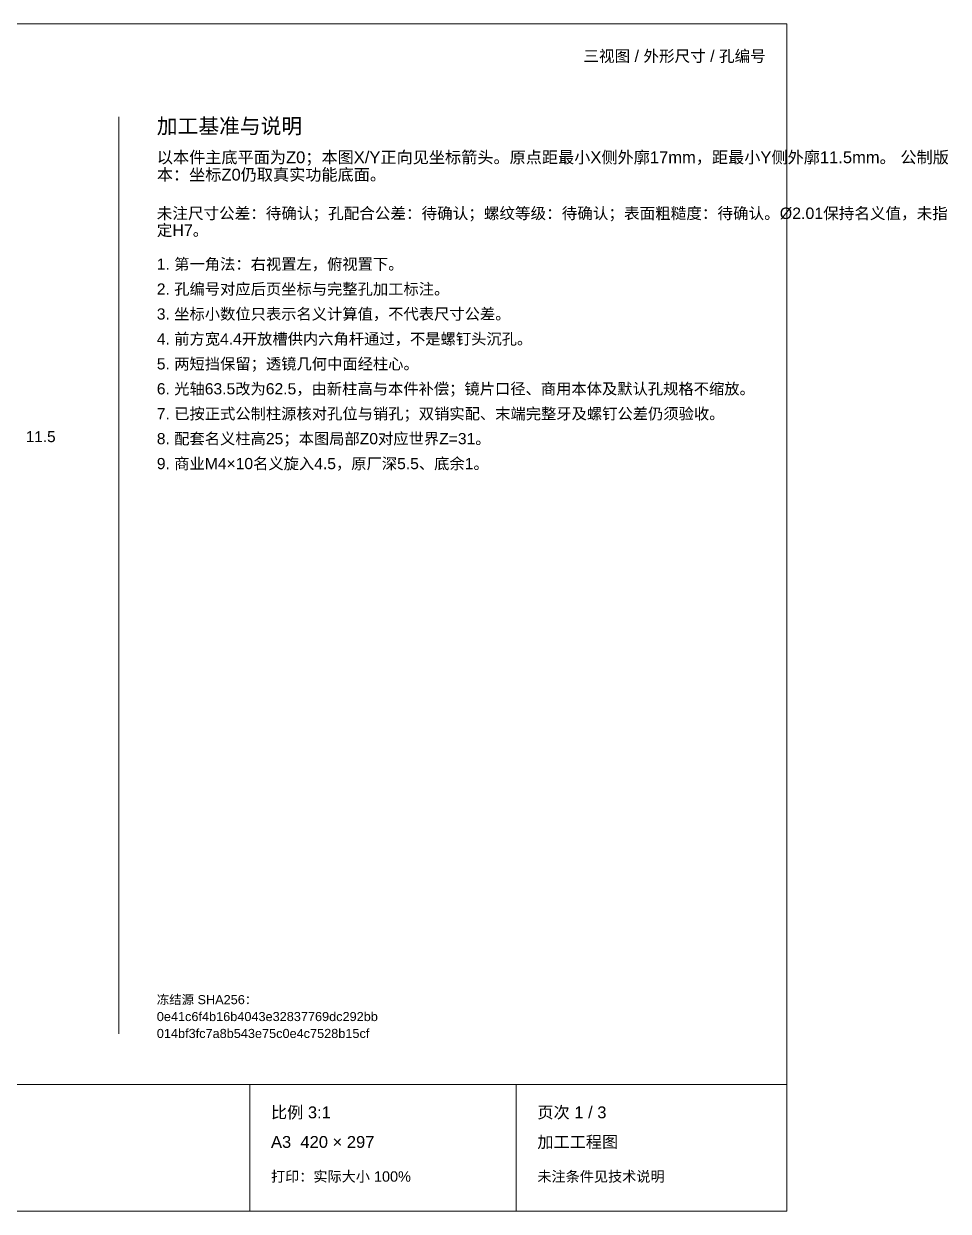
# Paper-space layout '01_三视图' of a CAD drawing. Header units: millimetres. Extents: x 8 to 450, y 8 to 289.
# Drawn here: x 231.5 to 450.2, y 8 to 289 of the extents above; entities that cross this region are included whole.
import ezdxf
from ezdxf.enums import TextEntityAlignment as Align

# ---------------------------------------------------------------- set-up
doc = ezdxf.new("R2010")
doc.units = ezdxf.units.MM
doc.layers.add('ANNOTATIONS', color=7, linetype='CONTINUOUS', lineweight=18)
doc.styles.add('CJK', font='Arial Unicode.ttf')

psp = doc.layouts.new('01_三视图')

# ---------------------------------------------------------------- linework, layer by layer
at = {"layer": 'ANNOTATIONS'}
for p, q in [((412, 289), (8, 289)), ((412, 8), (412, 289)), ((254, 50), (254, 267)), ((8, 38), (412, 38)), ((285, 8), (285, 38)), ((348, 8), (348, 38)), ((8, 8), (412, 8))]:
    psp.add_line(p, q, dxfattribs=at)

# ---------------------------------------------------------------- texts
at = {"layer": 'ANNOTATIONS', "style": 'CJK'}
psp.add_text('三视图 / 外形尺寸 / 孔编号', height=2.7, dxfattribs=at).set_placement((407, 280), align=Align.RIGHT)
for s, height, p in [('加工基准与说明', 3.6, (263, 263)), ('以本件主底平面为Z0；本图X/Y正向见坐标箭头。原点距最小X侧外廓17mm，距最小Y侧外廓11.5mm。 公制版', 2.8, (263, 256)), ('本：坐标Z0仍取真实功能底面。', 2.8, (263, 251.9)), ('未注尺寸公差：待确认；孔配合公差：待确认；螺纹等级：待确认；表面粗糙度：待确认。Ø2.01保持名义值，未指', 2.7, (263, 242.8)), ('定H7。', 2.7, (263, 238.8)), ('1. 第一角法：右视置左，俯视置下。', 2.65, (263, 230.8)), ('2. 孔编号对应后页坐标与完整孔加工标注。', 2.65, (263, 224.9)), ('3. 坐标小数位只表示名义计算值，不代表尺寸公差。', 2.65, (263, 219)), ('4. 前方宽4.4开放槽供内六角杆通过，不是螺钉头沉孔。', 2.65, (263, 213.1)), ('5. 两短挡保留；透镜几何中面经柱心。', 2.65, (263, 207.2)), ('6. 光轴63.5改为62.5，由新柱高与本件补偿；镜片口径、商用本体及默认孔规格不缩放。', 2.65, (263, 201.3)), ('7. 已按正式公制柱源核对孔位与销孔；双销实配、末端完整牙及螺钉公差仍须验收。', 2.65, (263, 195.4)), ('11.5', 2.6, (232, 190)), ('8. 配套名义柱高25；本图局部Z0对应世界Z=31。', 2.65, (263, 189.5)), ('9. 商业M4×10名义旋入4.5，原厂深5.5、底余1。', 2.65, (263, 183.6)), ('冻结源 SHA256：', 2.15, (263, 57)), ('0e41c6f4b16b4043e32837769dc292bb', 2.15, (263, 53)), ('014bf3fc7a8b543e75c0e4c7528b15cf', 2.15, (263, 49)), ('比例 3:1', 2.8, (290, 30)), ('页次 1 / 3', 2.8, (353, 30)), ('A3  420 × 297', 2.8, (290, 23)), ('加工工程图', 2.8, (353, 23)), ('打印：实际大小 100%', 2.45, (290, 15)), ('未注条件见技术说明', 2.45, (353, 15))]:
    psp.add_text(s, height=height, dxfattribs=at).set_placement(p)

doc.saveas('drawing.dxf')
